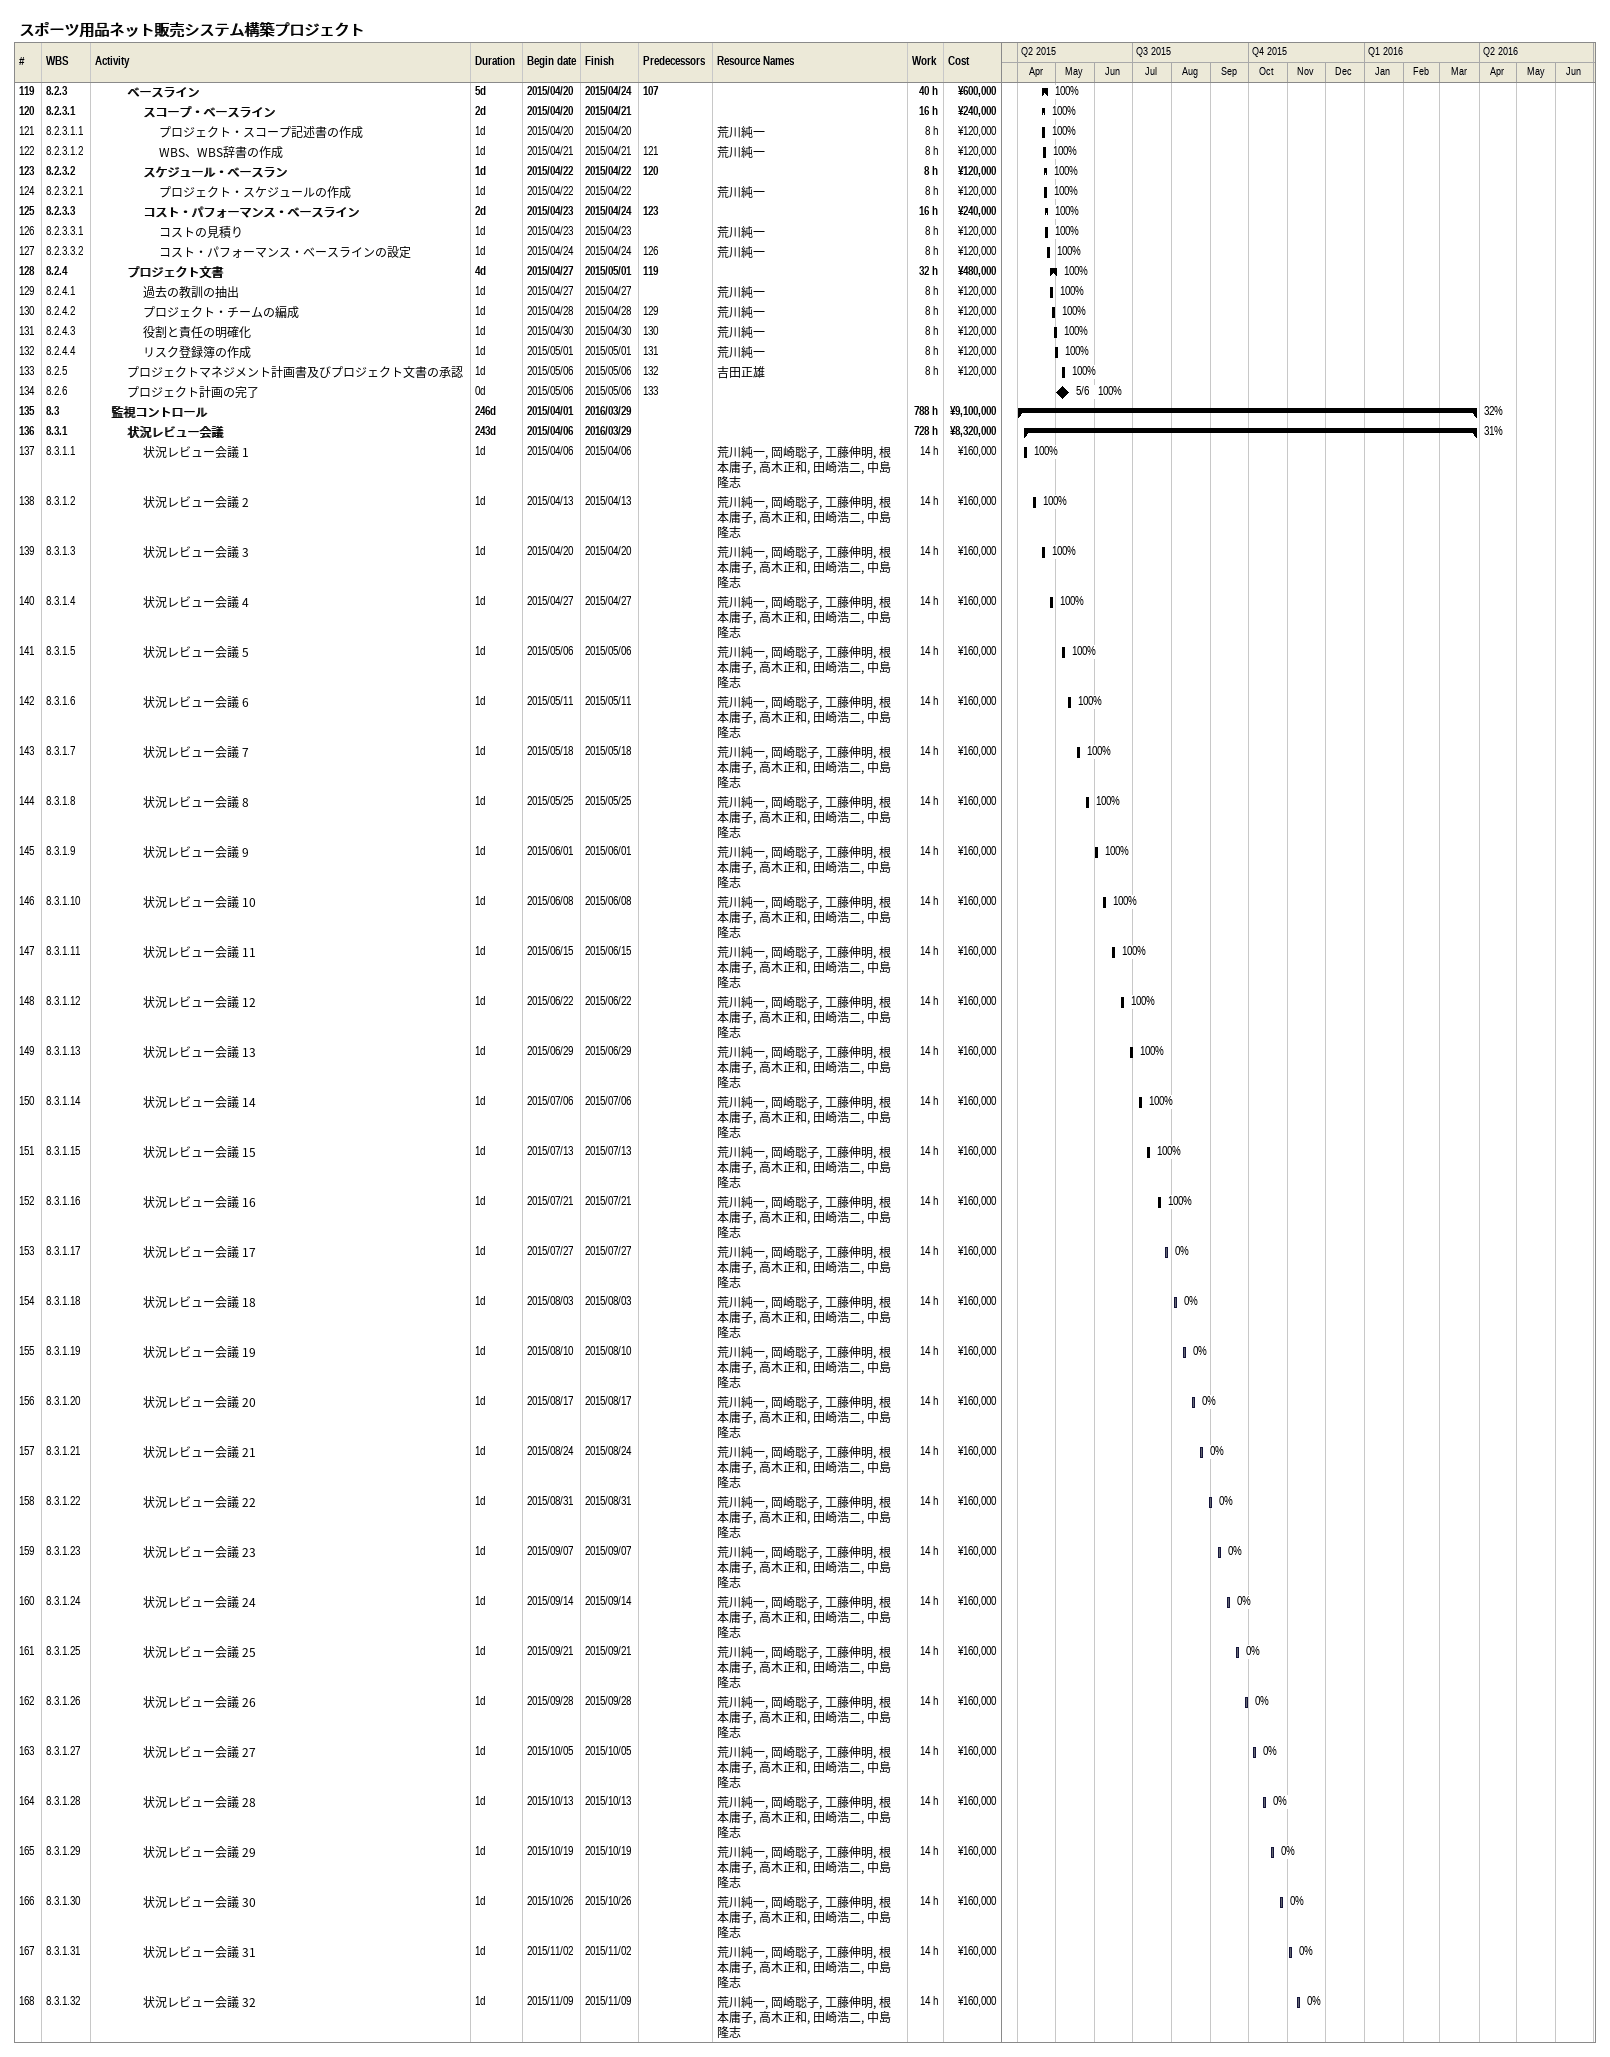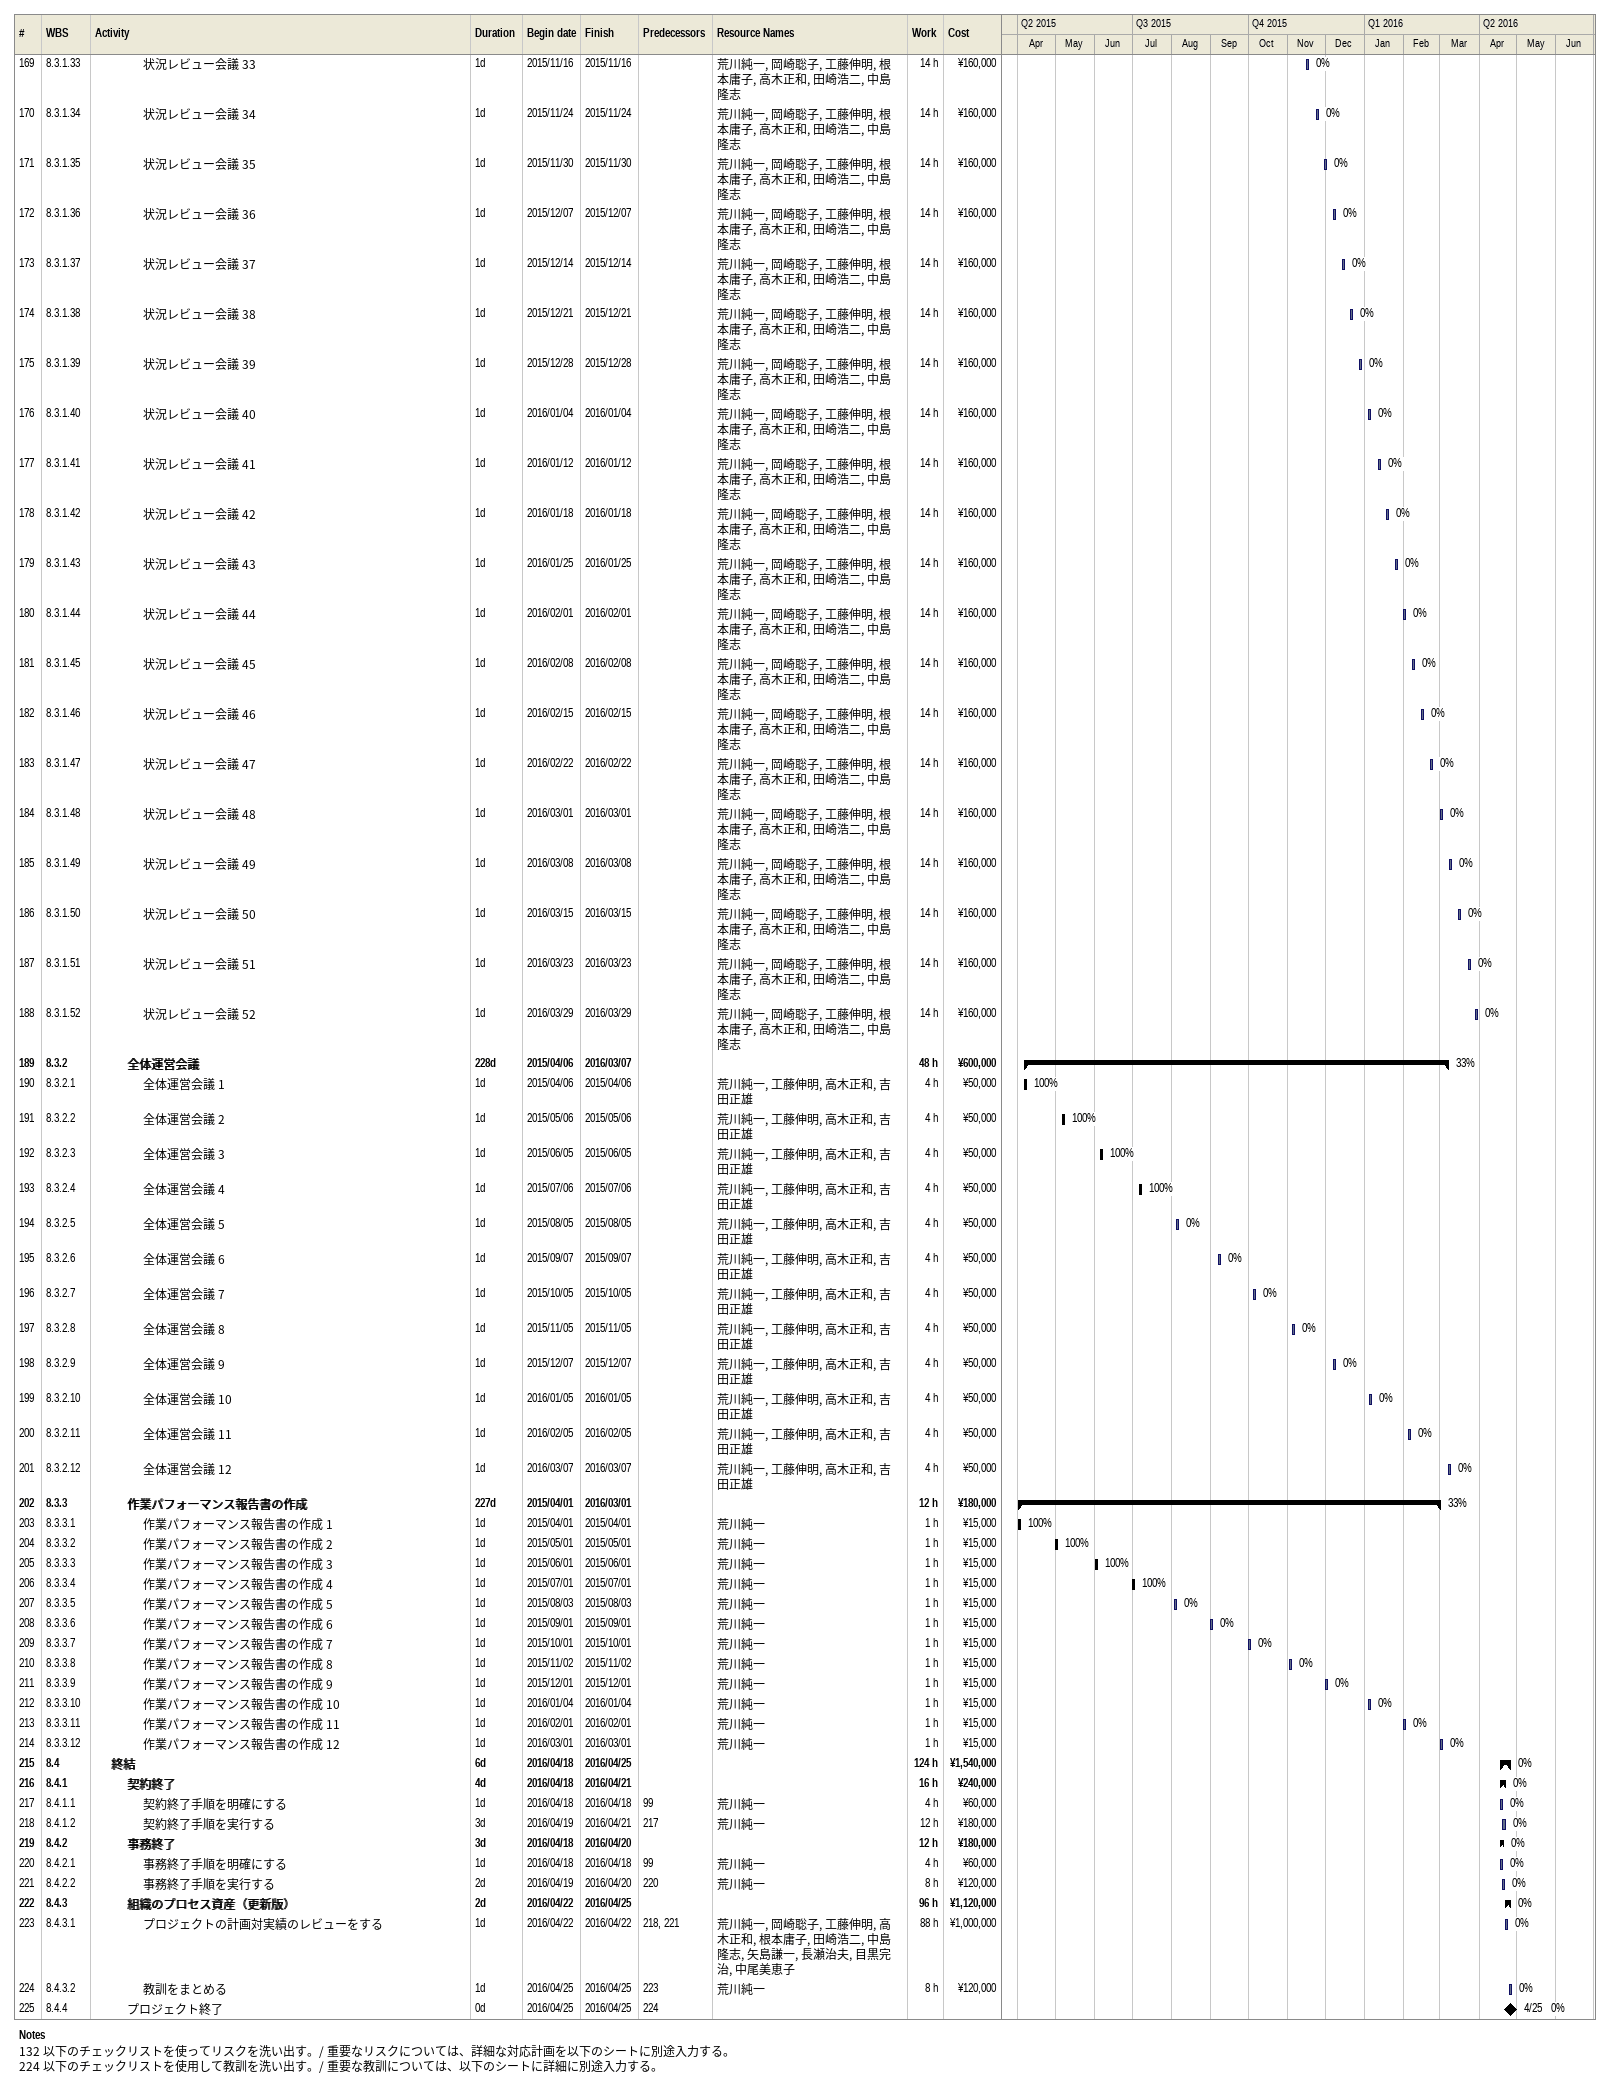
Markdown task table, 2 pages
スポーツ用品ネット販売システム構築プロジェクト

| ID | WBS | Task | Duration | Start | Finish | Predecessors | Resources | % complete | Work (h) | Cost (¥) |
|---|---|---|---|---|---|---|---|---|---|---|
| 119 | 8.2.3 | **ベースライン** | 5d | 2015-04-20 | 2015-04-24 | 107 |  | 100 | 40 | 600000 |
| 120 | 8.2.3.1 | **スコープ・ベースライン** | 2d | 2015-04-20 | 2015-04-21 |  |  | 100 | 16 | 240000 |
| 121 | 8.2.3.1.1 | プロジェクト・スコープ記述書の作成 | 1d | 2015-04-20 | 2015-04-20 |  | 荒川純一 | 100 | 8 | 120000 |
| 122 | 8.2.3.1.2 | WBS、WBS辞書の作成 | 1d | 2015-04-21 | 2015-04-21 | 121 | 荒川純一 | 100 | 8 | 120000 |
| 123 | 8.2.3.2 | **スケジュール・べースラン** | 1d | 2015-04-22 | 2015-04-22 | 120 |  | 100 | 8 | 120000 |
| 124 | 8.2.3.2.1 | プロジェクト・スケジュールの作成 | 1d | 2015-04-22 | 2015-04-22 |  | 荒川純一 | 100 | 8 | 120000 |
| 125 | 8.2.3.3 | **コスト・パフォーマンス・ベースライン** | 2d | 2015-04-23 | 2015-04-24 | 123 |  | 100 | 16 | 240000 |
| 126 | 8.2.3.3.1 | コストの見積り | 1d | 2015-04-23 | 2015-04-23 |  | 荒川純一 | 100 | 8 | 120000 |
| 127 | 8.2.3.3.2 | コスト・パフォーマンス・ベースラインの設定 | 1d | 2015-04-24 | 2015-04-24 | 126 | 荒川純一 | 100 | 8 | 120000 |
| 128 | 8.2.4 | **プロジェクト文書** | 4d | 2015-04-27 | 2015-05-01 | 119 |  | 100 | 32 | 480000 |
| 129 | 8.2.4.1 | 過去の教訓の抽出 | 1d | 2015-04-27 | 2015-04-27 |  | 荒川純一 | 100 | 8 | 120000 |
| 130 | 8.2.4.2 | プロジェクト・チームの編成 | 1d | 2015-04-28 | 2015-04-28 | 129 | 荒川純一 | 100 | 8 | 120000 |
| 131 | 8.2.4.3 | 役割と責任の明確化 | 1d | 2015-04-30 | 2015-04-30 | 130 | 荒川純一 | 100 | 8 | 120000 |
| 132 | 8.2.4.4 | リスク登録簿の作成 | 1d | 2015-05-01 | 2015-05-01 | 131 | 荒川純一 | 100 | 8 | 120000 |
| 133 | 8.2.5 | プロジェクトマネジメント計画書及びプロジェクト文書の承認 | 1d | 2015-05-06 | 2015-05-06 | 132 | 吉田正雄 | 100 | 8 | 120000 |
| 134 | 8.2.6 | プロジェクト計画の完了 | 0d | 2015-05-06 | 2015-05-06 | 133 |  | 100 |  |  |
| 135 | 8.3 | **監視コントロール** | 246d | 2015-04-01 | 2016-03-29 |  |  | 32 | 788 | 9100000 |
| 136 | 8.3.1 | **状況レビュー会議** | 243d | 2015-04-06 | 2016-03-29 |  |  | 31 | 728 | 8320000 |
| 137 | 8.3.1.1 | 状況レビュー会議 1 | 1d | 2015-04-06 | 2015-04-06 |  | 荒川純一, 岡崎聡子, 工藤伸明, 根本庸子, 高木正和, 田崎浩二, 中島隆志 | 100 | 14 | 160000 |
| 138 | 8.3.1.2 | 状況レビュー会議 2 | 1d | 2015-04-13 | 2015-04-13 |  | 荒川純一, 岡崎聡子, 工藤伸明, 根本庸子, 高木正和, 田崎浩二, 中島隆志 | 100 | 14 | 160000 |
| 139 | 8.3.1.3 | 状況レビュー会議 3 | 1d | 2015-04-20 | 2015-04-20 |  | 荒川純一, 岡崎聡子, 工藤伸明, 根本庸子, 高木正和, 田崎浩二, 中島隆志 | 100 | 14 | 160000 |
| 140 | 8.3.1.4 | 状況レビュー会議 4 | 1d | 2015-04-27 | 2015-04-27 |  | 荒川純一, 岡崎聡子, 工藤伸明, 根本庸子, 高木正和, 田崎浩二, 中島隆志 | 100 | 14 | 160000 |
| 141 | 8.3.1.5 | 状況レビュー会議 5 | 1d | 2015-05-06 | 2015-05-06 |  | 荒川純一, 岡崎聡子, 工藤伸明, 根本庸子, 高木正和, 田崎浩二, 中島隆志 | 100 | 14 | 160000 |
| 142 | 8.3.1.6 | 状況レビュー会議 6 | 1d | 2015-05-11 | 2015-05-11 |  | 荒川純一, 岡崎聡子, 工藤伸明, 根本庸子, 高木正和, 田崎浩二, 中島隆志 | 100 | 14 | 160000 |
| 143 | 8.3.1.7 | 状況レビュー会議 7 | 1d | 2015-05-18 | 2015-05-18 |  | 荒川純一, 岡崎聡子, 工藤伸明, 根本庸子, 高木正和, 田崎浩二, 中島隆志 | 100 | 14 | 160000 |
| 144 | 8.3.1.8 | 状況レビュー会議 8 | 1d | 2015-05-25 | 2015-05-25 |  | 荒川純一, 岡崎聡子, 工藤伸明, 根本庸子, 高木正和, 田崎浩二, 中島隆志 | 100 | 14 | 160000 |
| 145 | 8.3.1.9 | 状況レビュー会議 9 | 1d | 2015-06-01 | 2015-06-01 |  | 荒川純一, 岡崎聡子, 工藤伸明, 根本庸子, 高木正和, 田崎浩二, 中島隆志 | 100 | 14 | 160000 |
| 146 | 8.3.1.10 | 状況レビュー会議 10 | 1d | 2015-06-08 | 2015-06-08 |  | 荒川純一, 岡崎聡子, 工藤伸明, 根本庸子, 高木正和, 田崎浩二, 中島隆志 | 100 | 14 | 160000 |
| 147 | 8.3.1.11 | 状況レビュー会議 11 | 1d | 2015-06-15 | 2015-06-15 |  | 荒川純一, 岡崎聡子, 工藤伸明, 根本庸子, 高木正和, 田崎浩二, 中島隆志 | 100 | 14 | 160000 |
| 148 | 8.3.1.12 | 状況レビュー会議 12 | 1d | 2015-06-22 | 2015-06-22 |  | 荒川純一, 岡崎聡子, 工藤伸明, 根本庸子, 高木正和, 田崎浩二, 中島隆志 | 100 | 14 | 160000 |
| 149 | 8.3.1.13 | 状況レビュー会議 13 | 1d | 2015-06-29 | 2015-06-29 |  | 荒川純一, 岡崎聡子, 工藤伸明, 根本庸子, 高木正和, 田崎浩二, 中島隆志 | 100 | 14 | 160000 |
| 150 | 8.3.1.14 | 状況レビュー会議 14 | 1d | 2015-07-06 | 2015-07-06 |  | 荒川純一, 岡崎聡子, 工藤伸明, 根本庸子, 高木正和, 田崎浩二, 中島隆志 | 100 | 14 | 160000 |
| 151 | 8.3.1.15 | 状況レビュー会議 15 | 1d | 2015-07-13 | 2015-07-13 |  | 荒川純一, 岡崎聡子, 工藤伸明, 根本庸子, 高木正和, 田崎浩二, 中島隆志 | 100 | 14 | 160000 |
| 152 | 8.3.1.16 | 状況レビュー会議 16 | 1d | 2015-07-21 | 2015-07-21 |  | 荒川純一, 岡崎聡子, 工藤伸明, 根本庸子, 高木正和, 田崎浩二, 中島隆志 | 100 | 14 | 160000 |
| 153 | 8.3.1.17 | 状況レビュー会議 17 | 1d | 2015-07-27 | 2015-07-27 |  | 荒川純一, 岡崎聡子, 工藤伸明, 根本庸子, 高木正和, 田崎浩二, 中島隆志 | 0 | 14 | 160000 |
| 154 | 8.3.1.18 | 状況レビュー会議 18 | 1d | 2015-08-03 | 2015-08-03 |  | 荒川純一, 岡崎聡子, 工藤伸明, 根本庸子, 高木正和, 田崎浩二, 中島隆志 | 0 | 14 | 160000 |
| 155 | 8.3.1.19 | 状況レビュー会議 19 | 1d | 2015-08-10 | 2015-08-10 |  | 荒川純一, 岡崎聡子, 工藤伸明, 根本庸子, 高木正和, 田崎浩二, 中島隆志 | 0 | 14 | 160000 |
| 156 | 8.3.1.20 | 状況レビュー会議 20 | 1d | 2015-08-17 | 2015-08-17 |  | 荒川純一, 岡崎聡子, 工藤伸明, 根本庸子, 高木正和, 田崎浩二, 中島隆志 | 0 | 14 | 160000 |
| 157 | 8.3.1.21 | 状況レビュー会議 21 | 1d | 2015-08-24 | 2015-08-24 |  | 荒川純一, 岡崎聡子, 工藤伸明, 根本庸子, 高木正和, 田崎浩二, 中島隆志 | 0 | 14 | 160000 |
| 158 | 8.3.1.22 | 状況レビュー会議 22 | 1d | 2015-08-31 | 2015-08-31 |  | 荒川純一, 岡崎聡子, 工藤伸明, 根本庸子, 高木正和, 田崎浩二, 中島隆志 | 0 | 14 | 160000 |
| 159 | 8.3.1.23 | 状況レビュー会議 23 | 1d | 2015-09-07 | 2015-09-07 |  | 荒川純一, 岡崎聡子, 工藤伸明, 根本庸子, 高木正和, 田崎浩二, 中島隆志 | 0 | 14 | 160000 |
| 160 | 8.3.1.24 | 状況レビュー会議 24 | 1d | 2015-09-14 | 2015-09-14 |  | 荒川純一, 岡崎聡子, 工藤伸明, 根本庸子, 高木正和, 田崎浩二, 中島隆志 | 0 | 14 | 160000 |
| 161 | 8.3.1.25 | 状況レビュー会議 25 | 1d | 2015-09-21 | 2015-09-21 |  | 荒川純一, 岡崎聡子, 工藤伸明, 根本庸子, 高木正和, 田崎浩二, 中島隆志 | 0 | 14 | 160000 |
| 162 | 8.3.1.26 | 状況レビュー会議 26 | 1d | 2015-09-28 | 2015-09-28 |  | 荒川純一, 岡崎聡子, 工藤伸明, 根本庸子, 高木正和, 田崎浩二, 中島隆志 | 0 | 14 | 160000 |
| 163 | 8.3.1.27 | 状況レビュー会議 27 | 1d | 2015-10-05 | 2015-10-05 |  | 荒川純一, 岡崎聡子, 工藤伸明, 根本庸子, 高木正和, 田崎浩二, 中島隆志 | 0 | 14 | 160000 |
| 164 | 8.3.1.28 | 状況レビュー会議 28 | 1d | 2015-10-13 | 2015-10-13 |  | 荒川純一, 岡崎聡子, 工藤伸明, 根本庸子, 高木正和, 田崎浩二, 中島隆志 | 0 | 14 | 160000 |
| 165 | 8.3.1.29 | 状況レビュー会議 29 | 1d | 2015-10-19 | 2015-10-19 |  | 荒川純一, 岡崎聡子, 工藤伸明, 根本庸子, 高木正和, 田崎浩二, 中島隆志 | 0 | 14 | 160000 |
| 166 | 8.3.1.30 | 状況レビュー会議 30 | 1d | 2015-10-26 | 2015-10-26 |  | 荒川純一, 岡崎聡子, 工藤伸明, 根本庸子, 高木正和, 田崎浩二, 中島隆志 | 0 | 14 | 160000 |
| 167 | 8.3.1.31 | 状況レビュー会議 31 | 1d | 2015-11-02 | 2015-11-02 |  | 荒川純一, 岡崎聡子, 工藤伸明, 根本庸子, 高木正和, 田崎浩二, 中島隆志 | 0 | 14 | 160000 |
| 168 | 8.3.1.32 | 状況レビュー会議 32 | 1d | 2015-11-09 | 2015-11-09 |  | 荒川純一, 岡崎聡子, 工藤伸明, 根本庸子, 高木正和, 田崎浩二, 中島隆志 | 0 | 14 | 160000 |
| 169 | 8.3.1.33 | 状況レビュー会議 33 | 1d | 2015-11-16 | 2015-11-16 |  | 荒川純一, 岡崎聡子, 工藤伸明, 根本庸子, 高木正和, 田崎浩二, 中島隆志 | 0 | 14 | 160000 |
| 170 | 8.3.1.34 | 状況レビュー会議 34 | 1d | 2015-11-24 | 2015-11-24 |  | 荒川純一, 岡崎聡子, 工藤伸明, 根本庸子, 高木正和, 田崎浩二, 中島隆志 | 0 | 14 | 160000 |
| 171 | 8.3.1.35 | 状況レビュー会議 35 | 1d | 2015-11-30 | 2015-11-30 |  | 荒川純一, 岡崎聡子, 工藤伸明, 根本庸子, 高木正和, 田崎浩二, 中島隆志 | 0 | 14 | 160000 |
| 172 | 8.3.1.36 | 状況レビュー会議 36 | 1d | 2015-12-07 | 2015-12-07 |  | 荒川純一, 岡崎聡子, 工藤伸明, 根本庸子, 高木正和, 田崎浩二, 中島隆志 | 0 | 14 | 160000 |
| 173 | 8.3.1.37 | 状況レビュー会議 37 | 1d | 2015-12-14 | 2015-12-14 |  | 荒川純一, 岡崎聡子, 工藤伸明, 根本庸子, 高木正和, 田崎浩二, 中島隆志 | 0 | 14 | 160000 |
| 174 | 8.3.1.38 | 状況レビュー会議 38 | 1d | 2015-12-21 | 2015-12-21 |  | 荒川純一, 岡崎聡子, 工藤伸明, 根本庸子, 高木正和, 田崎浩二, 中島隆志 | 0 | 14 | 160000 |
| 175 | 8.3.1.39 | 状況レビュー会議 39 | 1d | 2015-12-28 | 2015-12-28 |  | 荒川純一, 岡崎聡子, 工藤伸明, 根本庸子, 高木正和, 田崎浩二, 中島隆志 | 0 | 14 | 160000 |
| 176 | 8.3.1.40 | 状況レビュー会議 40 | 1d | 2016-01-04 | 2016-01-04 |  | 荒川純一, 岡崎聡子, 工藤伸明, 根本庸子, 高木正和, 田崎浩二, 中島隆志 | 0 | 14 | 160000 |
| 177 | 8.3.1.41 | 状況レビュー会議 41 | 1d | 2016-01-12 | 2016-01-12 |  | 荒川純一, 岡崎聡子, 工藤伸明, 根本庸子, 高木正和, 田崎浩二, 中島隆志 | 0 | 14 | 160000 |
| 178 | 8.3.1.42 | 状況レビュー会議 42 | 1d | 2016-01-18 | 2016-01-18 |  | 荒川純一, 岡崎聡子, 工藤伸明, 根本庸子, 高木正和, 田崎浩二, 中島隆志 | 0 | 14 | 160000 |
| 179 | 8.3.1.43 | 状況レビュー会議 43 | 1d | 2016-01-25 | 2016-01-25 |  | 荒川純一, 岡崎聡子, 工藤伸明, 根本庸子, 高木正和, 田崎浩二, 中島隆志 | 0 | 14 | 160000 |
| 180 | 8.3.1.44 | 状況レビュー会議 44 | 1d | 2016-02-01 | 2016-02-01 |  | 荒川純一, 岡崎聡子, 工藤伸明, 根本庸子, 高木正和, 田崎浩二, 中島隆志 | 0 | 14 | 160000 |
| 181 | 8.3.1.45 | 状況レビュー会議 45 | 1d | 2016-02-08 | 2016-02-08 |  | 荒川純一, 岡崎聡子, 工藤伸明, 根本庸子, 高木正和, 田崎浩二, 中島隆志 | 0 | 14 | 160000 |
| 182 | 8.3.1.46 | 状況レビュー会議 46 | 1d | 2016-02-15 | 2016-02-15 |  | 荒川純一, 岡崎聡子, 工藤伸明, 根本庸子, 高木正和, 田崎浩二, 中島隆志 | 0 | 14 | 160000 |
| 183 | 8.3.1.47 | 状況レビュー会議 47 | 1d | 2016-02-22 | 2016-02-22 |  | 荒川純一, 岡崎聡子, 工藤伸明, 根本庸子, 高木正和, 田崎浩二, 中島隆志 | 0 | 14 | 160000 |
| 184 | 8.3.1.48 | 状況レビュー会議 48 | 1d | 2016-03-01 | 2016-03-01 |  | 荒川純一, 岡崎聡子, 工藤伸明, 根本庸子, 高木正和, 田崎浩二, 中島隆志 | 0 | 14 | 160000 |
| 185 | 8.3.1.49 | 状況レビュー会議 49 | 1d | 2016-03-08 | 2016-03-08 |  | 荒川純一, 岡崎聡子, 工藤伸明, 根本庸子, 高木正和, 田崎浩二, 中島隆志 | 0 | 14 | 160000 |
| 186 | 8.3.1.50 | 状況レビュー会議 50 | 1d | 2016-03-15 | 2016-03-15 |  | 荒川純一, 岡崎聡子, 工藤伸明, 根本庸子, 高木正和, 田崎浩二, 中島隆志 | 0 | 14 | 160000 |
| 187 | 8.3.1.51 | 状況レビュー会議 51 | 1d | 2016-03-23 | 2016-03-23 |  | 荒川純一, 岡崎聡子, 工藤伸明, 根本庸子, 高木正和, 田崎浩二, 中島隆志 | 0 | 14 | 160000 |
| 188 | 8.3.1.52 | 状況レビュー会議 52 | 1d | 2016-03-29 | 2016-03-29 |  | 荒川純一, 岡崎聡子, 工藤伸明, 根本庸子, 高木正和, 田崎浩二, 中島隆志 | 0 | 14 | 160000 |
| 189 | 8.3.2 | **全体運営会議** | 228d | 2015-04-06 | 2016-03-07 |  |  | 33 | 48 | 600000 |
| 190 | 8.3.2.1 | 全体運営会議 1 | 1d | 2015-04-06 | 2015-04-06 |  | 荒川純一, 工藤伸明, 高木正和, 吉田正雄 | 100 | 4 | 50000 |
| 191 | 8.3.2.2 | 全体運営会議 2 | 1d | 2015-05-06 | 2015-05-06 |  | 荒川純一, 工藤伸明, 高木正和, 吉田正雄 | 100 | 4 | 50000 |
| 192 | 8.3.2.3 | 全体運営会議 3 | 1d | 2015-06-05 | 2015-06-05 |  | 荒川純一, 工藤伸明, 高木正和, 吉田正雄 | 100 | 4 | 50000 |
| 193 | 8.3.2.4 | 全体運営会議 4 | 1d | 2015-07-06 | 2015-07-06 |  | 荒川純一, 工藤伸明, 高木正和, 吉田正雄 | 100 | 4 | 50000 |
| 194 | 8.3.2.5 | 全体運営会議 5 | 1d | 2015-08-05 | 2015-08-05 |  | 荒川純一, 工藤伸明, 高木正和, 吉田正雄 | 0 | 4 | 50000 |
| 195 | 8.3.2.6 | 全体運営会議 6 | 1d | 2015-09-07 | 2015-09-07 |  | 荒川純一, 工藤伸明, 高木正和, 吉田正雄 | 0 | 4 | 50000 |
| 196 | 8.3.2.7 | 全体運営会議 7 | 1d | 2015-10-05 | 2015-10-05 |  | 荒川純一, 工藤伸明, 高木正和, 吉田正雄 | 0 | 4 | 50000 |
| 197 | 8.3.2.8 | 全体運営会議 8 | 1d | 2015-11-05 | 2015-11-05 |  | 荒川純一, 工藤伸明, 高木正和, 吉田正雄 | 0 | 4 | 50000 |
| 198 | 8.3.2.9 | 全体運営会議 9 | 1d | 2015-12-07 | 2015-12-07 |  | 荒川純一, 工藤伸明, 高木正和, 吉田正雄 | 0 | 4 | 50000 |
| 199 | 8.3.2.10 | 全体運営会議 10 | 1d | 2016-01-05 | 2016-01-05 |  | 荒川純一, 工藤伸明, 高木正和, 吉田正雄 | 0 | 4 | 50000 |
| 200 | 8.3.2.11 | 全体運営会議 11 | 1d | 2016-02-05 | 2016-02-05 |  | 荒川純一, 工藤伸明, 高木正和, 吉田正雄 | 0 | 4 | 50000 |
| 201 | 8.3.2.12 | 全体運営会議 12 | 1d | 2016-03-07 | 2016-03-07 |  | 荒川純一, 工藤伸明, 高木正和, 吉田正雄 | 0 | 4 | 50000 |
| 202 | 8.3.3 | **作業パフォーマンス報告書の作成** | 227d | 2015-04-01 | 2016-03-01 |  |  | 33 | 12 | 180000 |
| 203 | 8.3.3.1 | 作業パフォーマンス報告書の作成 1 | 1d | 2015-04-01 | 2015-04-01 |  | 荒川純一 | 100 | 1 | 15000 |
| 204 | 8.3.3.2 | 作業パフォーマンス報告書の作成 2 | 1d | 2015-05-01 | 2015-05-01 |  | 荒川純一 | 100 | 1 | 15000 |
| 205 | 8.3.3.3 | 作業パフォーマンス報告書の作成 3 | 1d | 2015-06-01 | 2015-06-01 |  | 荒川純一 | 100 | 1 | 15000 |
| 206 | 8.3.3.4 | 作業パフォーマンス報告書の作成 4 | 1d | 2015-07-01 | 2015-07-01 |  | 荒川純一 | 100 | 1 | 15000 |
| 207 | 8.3.3.5 | 作業パフォーマンス報告書の作成 5 | 1d | 2015-08-03 | 2015-08-03 |  | 荒川純一 | 0 | 1 | 15000 |
| 208 | 8.3.3.6 | 作業パフォーマンス報告書の作成 6 | 1d | 2015-09-01 | 2015-09-01 |  | 荒川純一 | 0 | 1 | 15000 |
| 209 | 8.3.3.7 | 作業パフォーマンス報告書の作成 7 | 1d | 2015-10-01 | 2015-10-01 |  | 荒川純一 | 0 | 1 | 15000 |
| 210 | 8.3.3.8 | 作業パフォーマンス報告書の作成 8 | 1d | 2015-11-02 | 2015-11-02 |  | 荒川純一 | 0 | 1 | 15000 |
| 211 | 8.3.3.9 | 作業パフォーマンス報告書の作成 9 | 1d | 2015-12-01 | 2015-12-01 |  | 荒川純一 | 0 | 1 | 15000 |
| 212 | 8.3.3.10 | 作業パフォーマンス報告書の作成 10 | 1d | 2016-01-04 | 2016-01-04 |  | 荒川純一 | 0 | 1 | 15000 |
| 213 | 8.3.3.11 | 作業パフォーマンス報告書の作成 11 | 1d | 2016-02-01 | 2016-02-01 |  | 荒川純一 | 0 | 1 | 15000 |
| 214 | 8.3.3.12 | 作業パフォーマンス報告書の作成 12 | 1d | 2016-03-01 | 2016-03-01 |  | 荒川純一 | 0 | 1 | 15000 |
| 215 | 8.4 | **終結** | 6d | 2016-04-18 | 2016-04-25 |  |  | 0 | 124 | 1540000 |
| 216 | 8.4.1 | **契約終了** | 4d | 2016-04-18 | 2016-04-21 |  |  | 0 | 16 | 240000 |
| 217 | 8.4.1.1 | 契約終了手順を明確にする | 1d | 2016-04-18 | 2016-04-18 | 99 | 荒川純一 | 0 | 4 | 60000 |
| 218 | 8.4.1.2 | 契約終了手順を実行する | 3d | 2016-04-19 | 2016-04-21 | 217 | 荒川純一 | 0 | 12 | 180000 |
| 219 | 8.4.2 | **事務終了** | 3d | 2016-04-18 | 2016-04-20 |  |  | 0 | 12 | 180000 |
| 220 | 8.4.2.1 | 事務終了手順を明確にする | 1d | 2016-04-18 | 2016-04-18 | 99 | 荒川純一 | 0 | 4 | 60000 |
| 221 | 8.4.2.2 | 事務終了手順を実行する | 2d | 2016-04-19 | 2016-04-20 | 220 | 荒川純一 | 0 | 8 | 120000 |
| 222 | 8.4.3 | **組織のプロセス資産（更新版）** | 2d | 2016-04-22 | 2016-04-25 |  |  | 0 | 96 | 1120000 |
| 223 | 8.4.3.1 | プロジェクトの計画対実績のレビューをする | 1d | 2016-04-22 | 2016-04-22 | 218, 221 | 荒川純一, 岡崎聡子, 工藤伸明, 高木正和, 根本庸子, 田崎浩二, 中島隆志, 矢島謙一, 長瀬治夫, 目黒完治, 中尾美恵子 | 0 | 88 | 1000000 |
| 224 | 8.4.3.2 | 教訓をまとめる | 1d | 2016-04-25 | 2016-04-25 | 223 | 荒川純一 | 0 | 8 | 120000 |
| 225 | 8.4.4 | プロジェクト終了 | 0d | 2016-04-25 | 2016-04-25 | 224 |  | 0 |  |  |

Notes
- 132: 以下のチェックリストを使ってリスクを洗い出す。 / 重要なリスクについては、詳細な対応計画を以下のシートに別途入力する。
- 224: 以下のチェックリストを使用して教訓を洗い出す。 / 重要な教訓については、以下のシートに詳細に別途入力する。
